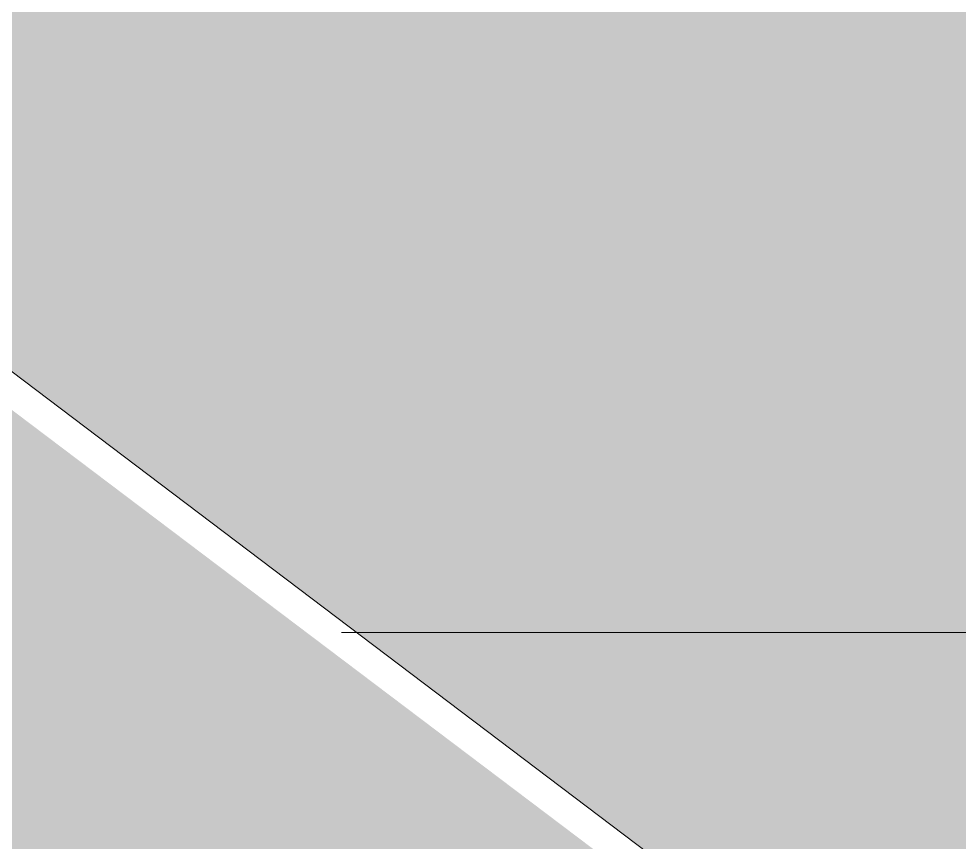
# Model space of a CAD drawing. Header units: inches. Extents: x -26493 to -10162, y -132 to 713.
# Drawn here: x -24854.2374 to -24853.7985, y 237.4021 to 237.7864 of the extents above; entities that cross this region are included whole.
import ezdxf

# ---------------------------------------------------------------- set-up
doc = ezdxf.new("R2010")
doc.units = ezdxf.units.IN
doc.header["$MEASUREMENT"] = 0
doc.layers.add('Q-SPCQ', color=91, linetype='Continuous', lineweight=9)
doc.layers.add('S-BEAM', color=12, linetype='Continuous', lineweight=9)

# ---------------------------------------------------------------- blocks, each defined once
blk = doc.blocks.new('Girt_Z - 8_D-V12-Section 13')
at = {"layer": 'S-BEAM'}
h = blk.add_hatch(color=256, dxfattribs=at)
h.paths.add_polyline_path([(-25050.60912, 237.5), (-24987.19819, 237.5), (-24987.95311, 239.86719), (-25099.39023, 239.86719), (-25099.39023, 237.5)], flags=0)
h.paths.add_polyline_path([(-25949.12579, 237.5), (-25882.12356, 237.5), (-25883.3567, 239.86719), (-25966.39023, 239.86719), (-25966.39023, 237.5)], flags=0)
h.paths.add_polyline_path([(-25880.00941, 237.5), (-25822.32773, 237.5), (-25822.32773, 239.86719), (-25881.24254, 239.86719)], flags=0)
h.paths.add_polyline_path([(-25815.70273, 237.5), (-25780.70354, 237.5), (-25782.42542, 239.86719), (-25815.70273, 239.86719)], flags=0)
h.paths.add_polyline_path([(-25780.31712, 237.5), (-25724.70073, 237.5), (-25721.56837, 239.86719), (-25782.03899, 239.86719)], flags=0)
h.paths.add_polyline_path([(-25724.28608, 237.5), (-25695.39023, 237.5), (-25695.39023, 239.86719), (-25721.15372, 239.86719)], flags=0)
h.paths.add_polyline_path([(-25677.39023, 237.5), (-25652.76558, 237.5), (-25653.5205, 239.86719), (-25677.39023, 239.86719)], flags=0)
h.paths.add_polyline_path([(-25649.49431, 237.5), (-25625.48642, 237.5), (-25625.48642, 239.86719), (-25650.24923, 239.86719)], flags=0)
h.paths.add_polyline_path([(-24428.55912, 237.5), (-24250.39023, 237.5), (-24250.39023, 239.86719), (-24521.39023, 239.86719), (-24521.39023, 237.5), (-24497.67579, 237.5)], flags=0)
h.paths.add_polyline_path([(-25618.86142, 237.5), (-25594.85353, 237.5), (-25594.09861, 239.86719), (-25618.86142, 239.86719)], flags=0)
h.paths.add_polyline_path([(-24539.39023, 237.5), (-24539.39023, 239.86719), (-24695.42375, 239.86719), (-24696.65689, 237.5), (-24566.79246, 237.5)], flags=0)
h.paths.add_polyline_path([(-25577.73587, 237.5), (-25406.39023, 237.5), (-25406.39023, 239.86719), (-25590.82734, 239.86719), (-25591.58227, 237.5), (-25580.5816, 237.5)], flags=0)
h.paths.add_polyline_path([(-25388.39023, 237.5), (-25117.39023, 237.5), (-25117.39023, 239.86719), (-25388.39023, 239.86719)], flags=0)
h.paths.add_polyline_path([(-24698.77104, 237.5), (-24697.53791, 239.86719), (-24756.45273, 239.86719), (-24756.45273, 237.5), (-24705.02579, 237.5)], flags=0)
h.paths.add_polyline_path([(-24983.92692, 237.5), (-24959.91903, 237.5), (-24959.91903, 239.86719), (-24984.68184, 239.86719)], flags=0)
h.paths.add_polyline_path([(-24763.07773, 237.5), (-24763.07773, 239.86719), (-24796.35503, 239.86719), (-24798.07691, 237.5), (-24765.50287, 237.5)], flags=0)
h.paths.add_polyline_path([(-24953.29403, 237.5), (-24929.28614, 237.5), (-24928.53122, 239.86719), (-24953.29403, 239.86719)], flags=0)
h.paths.add_polyline_path([(-24798.46333, 237.5), (-24796.74146, 239.86719), (-24810.39023, 239.86719), (-24810.39023, 237.5), (-24808.70079, 237.5)], flags=0)
h.paths.add_polyline_path([(-24926.01487, 237.5), (-24854.49438, 237.5), (-24857.62673, 239.86719), (-24925.25995, 239.86719)], flags=0)
h.paths.add_polyline_path([(-24828.39023, 237.5), (-24828.39023, 239.86719), (-24857.21208, 239.86719), (-24854.07973, 237.5), (-24843.25912, 237.5)], flags=0)
h.paths.add_polyline_path([(-23961.39023, 237.5), (-23961.39023, 239.86719), (-24232.39023, 239.86719), (-24232.39023, 237.5), (-24013.85912, 237.5)], flags=0)
h.paths.add_polyline_path([(-23184.45912, 237.5), (-23094.39023, 237.5), (-23094.39023, 239.86719), (-23365.39023, 239.86719), (-23365.39023, 237.5), (-23253.57579, 237.5)], flags=0)
h.paths.add_polyline_path([(-23076.39023, 237.5), (-22801.25546, 237.5), (-22801.25546, 239.86719), (-23076.39023, 239.86719)], flags=0)
h.paths.add_polyline_path([(-23383.39023, 237.5), (-23383.39023, 239.86719), (-23654.39023, 239.86719), (-23654.39023, 237.5), (-23391.80912, 237.5)], flags=0)
h.paths.add_polyline_path([(-23672.39023, 237.5), (-23672.39023, 239.86719), (-23943.39023, 239.86719), (-23943.39023, 237.5), (-23737.39246, 237.5)], flags=0)
h = blk.add_hatch(color=256, dxfattribs=at)
h.paths.add_polyline_path([(-25966.39023, 237.01791), (-25881.87243, 237.01791), (-25882.12356, 237.5), (-25966.39023, 237.5)], flags=0)
h.paths.add_polyline_path([(-25879.75827, 237.01791), (-25822.32773, 237.01791), (-25822.32773, 237.5), (-25880.00912, 237.49946)], flags=0)
h.paths.add_polyline_path([(-25815.70273, 237.01791), (-25780.35288, 237.01791), (-25780.70354, 237.5), (-25815.70273, 237.5)], flags=0)
h.paths.add_polyline_path([(-25257.95912, 237.01791), (-25117.39023, 237.01791), (-25117.39023, 237.5), (-25388.39023, 237.5), (-25388.39023, 237.01791), (-25327.07579, 237.01791)], flags=0)
h.paths.add_polyline_path([(-25406.39023, 237.01791), (-25406.39023, 237.5), (-25591.58227, 237.5), (-25591.73601, 237.01791), (-25465.30912, 237.01791)], flags=0)
h.paths.add_polyline_path([(-25779.96645, 237.01791), (-25725.33865, 237.01791), (-25724.70073, 237.5), (-25780.31712, 237.5)], flags=0)
h.paths.add_polyline_path([(-25595.00728, 237.01791), (-25594.85353, 237.5), (-25618.86142, 237.5), (-25618.86142, 237.01791), (-25603.54246, 237.01791)], flags=0)
h.paths.add_polyline_path([(-25625.48642, 237.01791), (-25625.48642, 237.5), (-25649.49431, 237.5), (-25649.34057, 237.01791), (-25629.46121, 237.01791)], flags=0)
h.paths.add_polyline_path([(-25652.61183, 237.01791), (-25652.76558, 237.5), (-25677.39023, 237.5), (-25677.39023, 237.01791), (-25663.76624, 237.01791)], flags=0)
h.paths.add_polyline_path([(-25724.924, 237.01791), (-25695.39023, 237.01791), (-25695.39023, 237.5), (-25724.28608, 237.5)], flags=0)
h.paths.add_polyline_path([(-24670.46746, 237.01791), (-24539.39023, 237.01791), (-24539.39023, 237.5), (-24696.65689, 237.5), (-24696.90802, 237.01791), (-24670.69794, 237.01791)], flags=0)
h.paths.add_polyline_path([(-24521.39023, 237.01791), (-24250.39023, 237.01791), (-24250.39023, 237.5), (-24521.39023, 237.5)], flags=0)
h.paths.add_polyline_path([(-24699.02218, 237.01791), (-24698.77104, 237.5), (-24756.45273, 237.5), (-24756.45273, 237.01791), (-24705.02579, 237.01791)], flags=0)
h.paths.add_polyline_path([(-24232.39023, 237.01791), (-23961.39023, 237.01791), (-23961.39023, 237.5), (-24232.39023, 237.5)], flags=0)
h.paths.add_polyline_path([(-23943.39023, 237.01791), (-23672.39023, 237.01791), (-23672.39023, 237.5), (-23943.39023, 237.5)], flags=0)
h.paths.add_polyline_path([(-24763.07773, 237.01791), (-24763.07773, 237.5), (-24798.07691, 237.5), (-24798.42758, 237.01791), (-24765.50287, 237.01791)], flags=0)
h.paths.add_polyline_path([(-23654.39023, 237.01791), (-23383.39023, 237.01791), (-23383.39023, 237.5), (-23654.39023, 237.5)], flags=0)
h.paths.add_polyline_path([(-24798.814, 237.01791), (-24798.46333, 237.5), (-24810.39023, 237.5), (-24810.39023, 237.01791), (-24808.70079, 237.01791)], flags=0)
h.paths.add_polyline_path([(-24828.39023, 237.01791), (-24828.39023, 237.5), (-24854.07973, 237.5), (-24853.4418, 237.01791), (-24843.25912, 237.01791)], flags=0)
h.paths.add_polyline_path([(-25099.39023, 237.01791), (-24987.04444, 237.01791), (-24987.19819, 237.5), (-25099.39023, 237.5)], flags=0)
h.paths.add_polyline_path([(-24853.85645, 237.01791), (-24854.49438, 237.5), (-24926.01487, 237.5), (-24926.16862, 237.01791), (-24877.81746, 237.01791)], flags=0)
h.paths.add_polyline_path([(-24983.77317, 237.01791), (-24959.91903, 237.01791), (-24959.91903, 237.5), (-24983.92692, 237.5)], flags=0)
h.paths.add_polyline_path([(-24929.43989, 237.01791), (-24929.28614, 237.5), (-24953.29403, 237.5), (-24953.29403, 237.01791), (-24946.93412, 237.01791)], flags=0)
h.paths.add_polyline_path([(-23094.39023, 237.01791), (-23094.39023, 237.5), (-23365.39023, 237.5), (-23365.39023, 237.01791), (-23115.34246, 237.01791)], flags=0)
h.paths.add_polyline_path([(-23076.39023, 237.01791), (-22801.25546, 237.01791), (-22801.25546, 237.5), (-23076.39023, 237.5)], flags=0)
blk.add_line((-24854.08679, 237.5), (-24828.39023, 237.5), dxfattribs=at)
blk = doc.blocks.new('Basketball_Backstop-Performance_Sports_Systems-3103-Ceiling_Hung - 27_-0_ to 27_-11 7_8_-V77-Section 13')
at = {"layer": 'Q-SPCQ'}
blk.add_hatch(color=256, dxfattribs=at).paths.add_polyline_path([(-24819.69945, 211.20472), (-24819.58489, 211.43151), (-24910.22637, 279.88483), (-24910.35736, 279.71687), (-24819.76402, 211.25352)], flags=0)
blk.add_line((-24819.55358, 211.40784), (-24910.2036, 279.91403), dxfattribs=at)

msp = doc.modelspace()

# ---------------------------------------------------------------- block references
at = {"layer": 'Q-SPCQ'}
msp.add_blockref('Basketball_Backstop-Performance_Sports_Systems-3103-Ceiling_Hung - 27_-0_ to 27_-11 7_8_-V77-Section 13', (0, 0), dxfattribs=at)
at = {"layer": 'S-BEAM'}
msp.add_blockref('Girt_Z - 8_D-V12-Section 13', (0, 0), dxfattribs=at)

doc.saveas('drawing.dxf')
